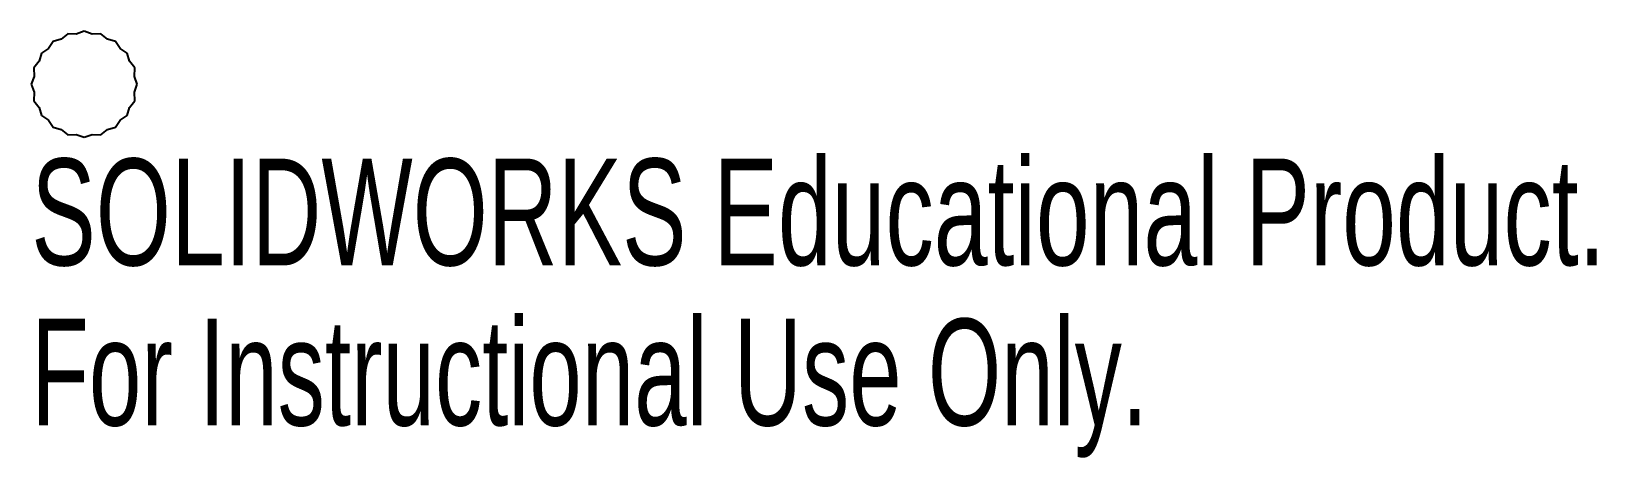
# Model space of a CAD drawing. Extents: x -0.09 to 2.7, y -0.67 to 0.09.
import ezdxf
from ezdxf.enums import TextEntityAlignment as Align

# ---------------------------------------------------------------- set-up
doc = ezdxf.new("R2010")
doc.units = 0
doc.layers.get('0').update_dxf_attribs({"linetype": 'CONTINUOUS'})

msp = doc.modelspace()

# ---------------------------------------------------------------- linework, layer by layer
at = {"color": 7, "linetype": 'CONTINUOUS'}
for p, q in [((-0.0292, 0.0899), (-0.0411, 0.0807)), ((-0.0142, 0.0894), (-0.0292, 0.0899)), ((0, 0.0945), (-0.0142, 0.0894)), ((0.0142, 0.0894), (0, 0.0945)), ((0.0292, 0.0899), (0.0142, 0.0894)), ((0.0411, 0.0807), (0.0292, 0.0899)), ((-0.064, 0.064), (-0.0764, 0.0555)), ((-0.0555, 0.0764), (-0.064, 0.064)), ((-0.0411, 0.0807), (-0.0555, 0.0764)), ((0.0555, 0.0764), (0.0411, 0.0807)), ((0.064, 0.064), (0.0555, 0.0764)), ((0.0764, 0.0555), (0.064, 0.064)), ((-0.0807, 0.0411), (-0.0899, 0.0292)), ((-0.0899, 0.0292), (-0.0894, 0.0142)), ((-0.0764, 0.0555), (-0.0807, 0.0411)), ((0.0807, 0.0411), (0.0764, 0.0555)), ((0.0899, 0.0292), (0.0807, 0.0411)), ((0.0894, 0.0142), (0.0899, 0.0292)), ((-0.0894, 0.0142), (-0.0945, 0)), ((-0.0945, 0), (-0.0894, -0.0142)), ((0.0945, 0), (0.0894, 0.0142)), ((0.0894, -0.0142), (0.0945, 0)), ((-0.0894, -0.0142), (-0.0899, -0.0292)), ((0.0899, -0.0292), (0.0894, -0.0142)), ((-0.0899, -0.0292), (-0.0807, -0.0411)), ((-0.0807, -0.0411), (-0.0764, -0.0555)), ((-0.0764, -0.0555), (-0.064, -0.064)), ((0.064, -0.064), (0.0764, -0.0555)), ((0.0764, -0.0555), (0.0807, -0.0411)), ((0.0807, -0.0411), (0.0899, -0.0292)), ((-0.064, -0.064), (-0.0555, -0.0764)), ((-0.0555, -0.0764), (-0.0411, -0.0807)), ((-0.0411, -0.0807), (-0.0292, -0.0899)), ((0.0292, -0.0899), (0.0411, -0.0807)), ((0.0411, -0.0807), (0.0555, -0.0764)), ((0.0555, -0.0764), (0.064, -0.064)), ((-0.0292, -0.0899), (-0.0142, -0.0894)), ((-0.0142, -0.0894), (0, -0.0945)), ((0, -0.0945), (0.0142, -0.0894)), ((0.0142, -0.0894), (0.0292, -0.0899))]:
    msp.add_line(p, q, dxfattribs=at)

# ---------------------------------------------------------------- texts
for s, width, p in [('SOLIDWORKS Educational Product.', 0.677419, (-0.0945, -0.3799)), ('For Instructional Use Only.', 0.661111, (-0.0945, -0.6654))]:
    msp.add_text(s, height=0.1903, dxfattribs=dict(at, width=width)).set_placement(p, align=Align.BOTTOM_LEFT)

doc.saveas('drawing.dxf')
